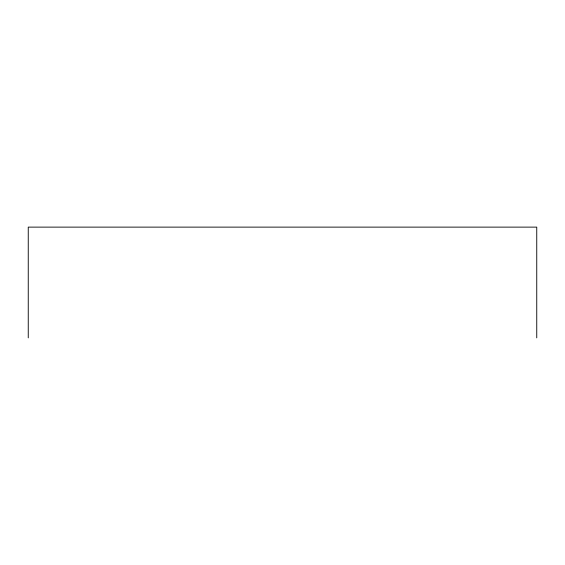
<?xml version="1.0" encoding="UTF-8"?>
<svg xmlns="http://www.w3.org/2000/svg" width="565" height="565" viewBox="0 0 565 565"><rect width="100%" height="100%" fill="white"/><g stroke="black" fill="none" stroke-linecap="round" stroke-linejoin="round"><path stroke-width="0.85" d="M536.75 337.877L536.75 227.123L28.25 227.123L28.25 337.877"/></g></svg>
